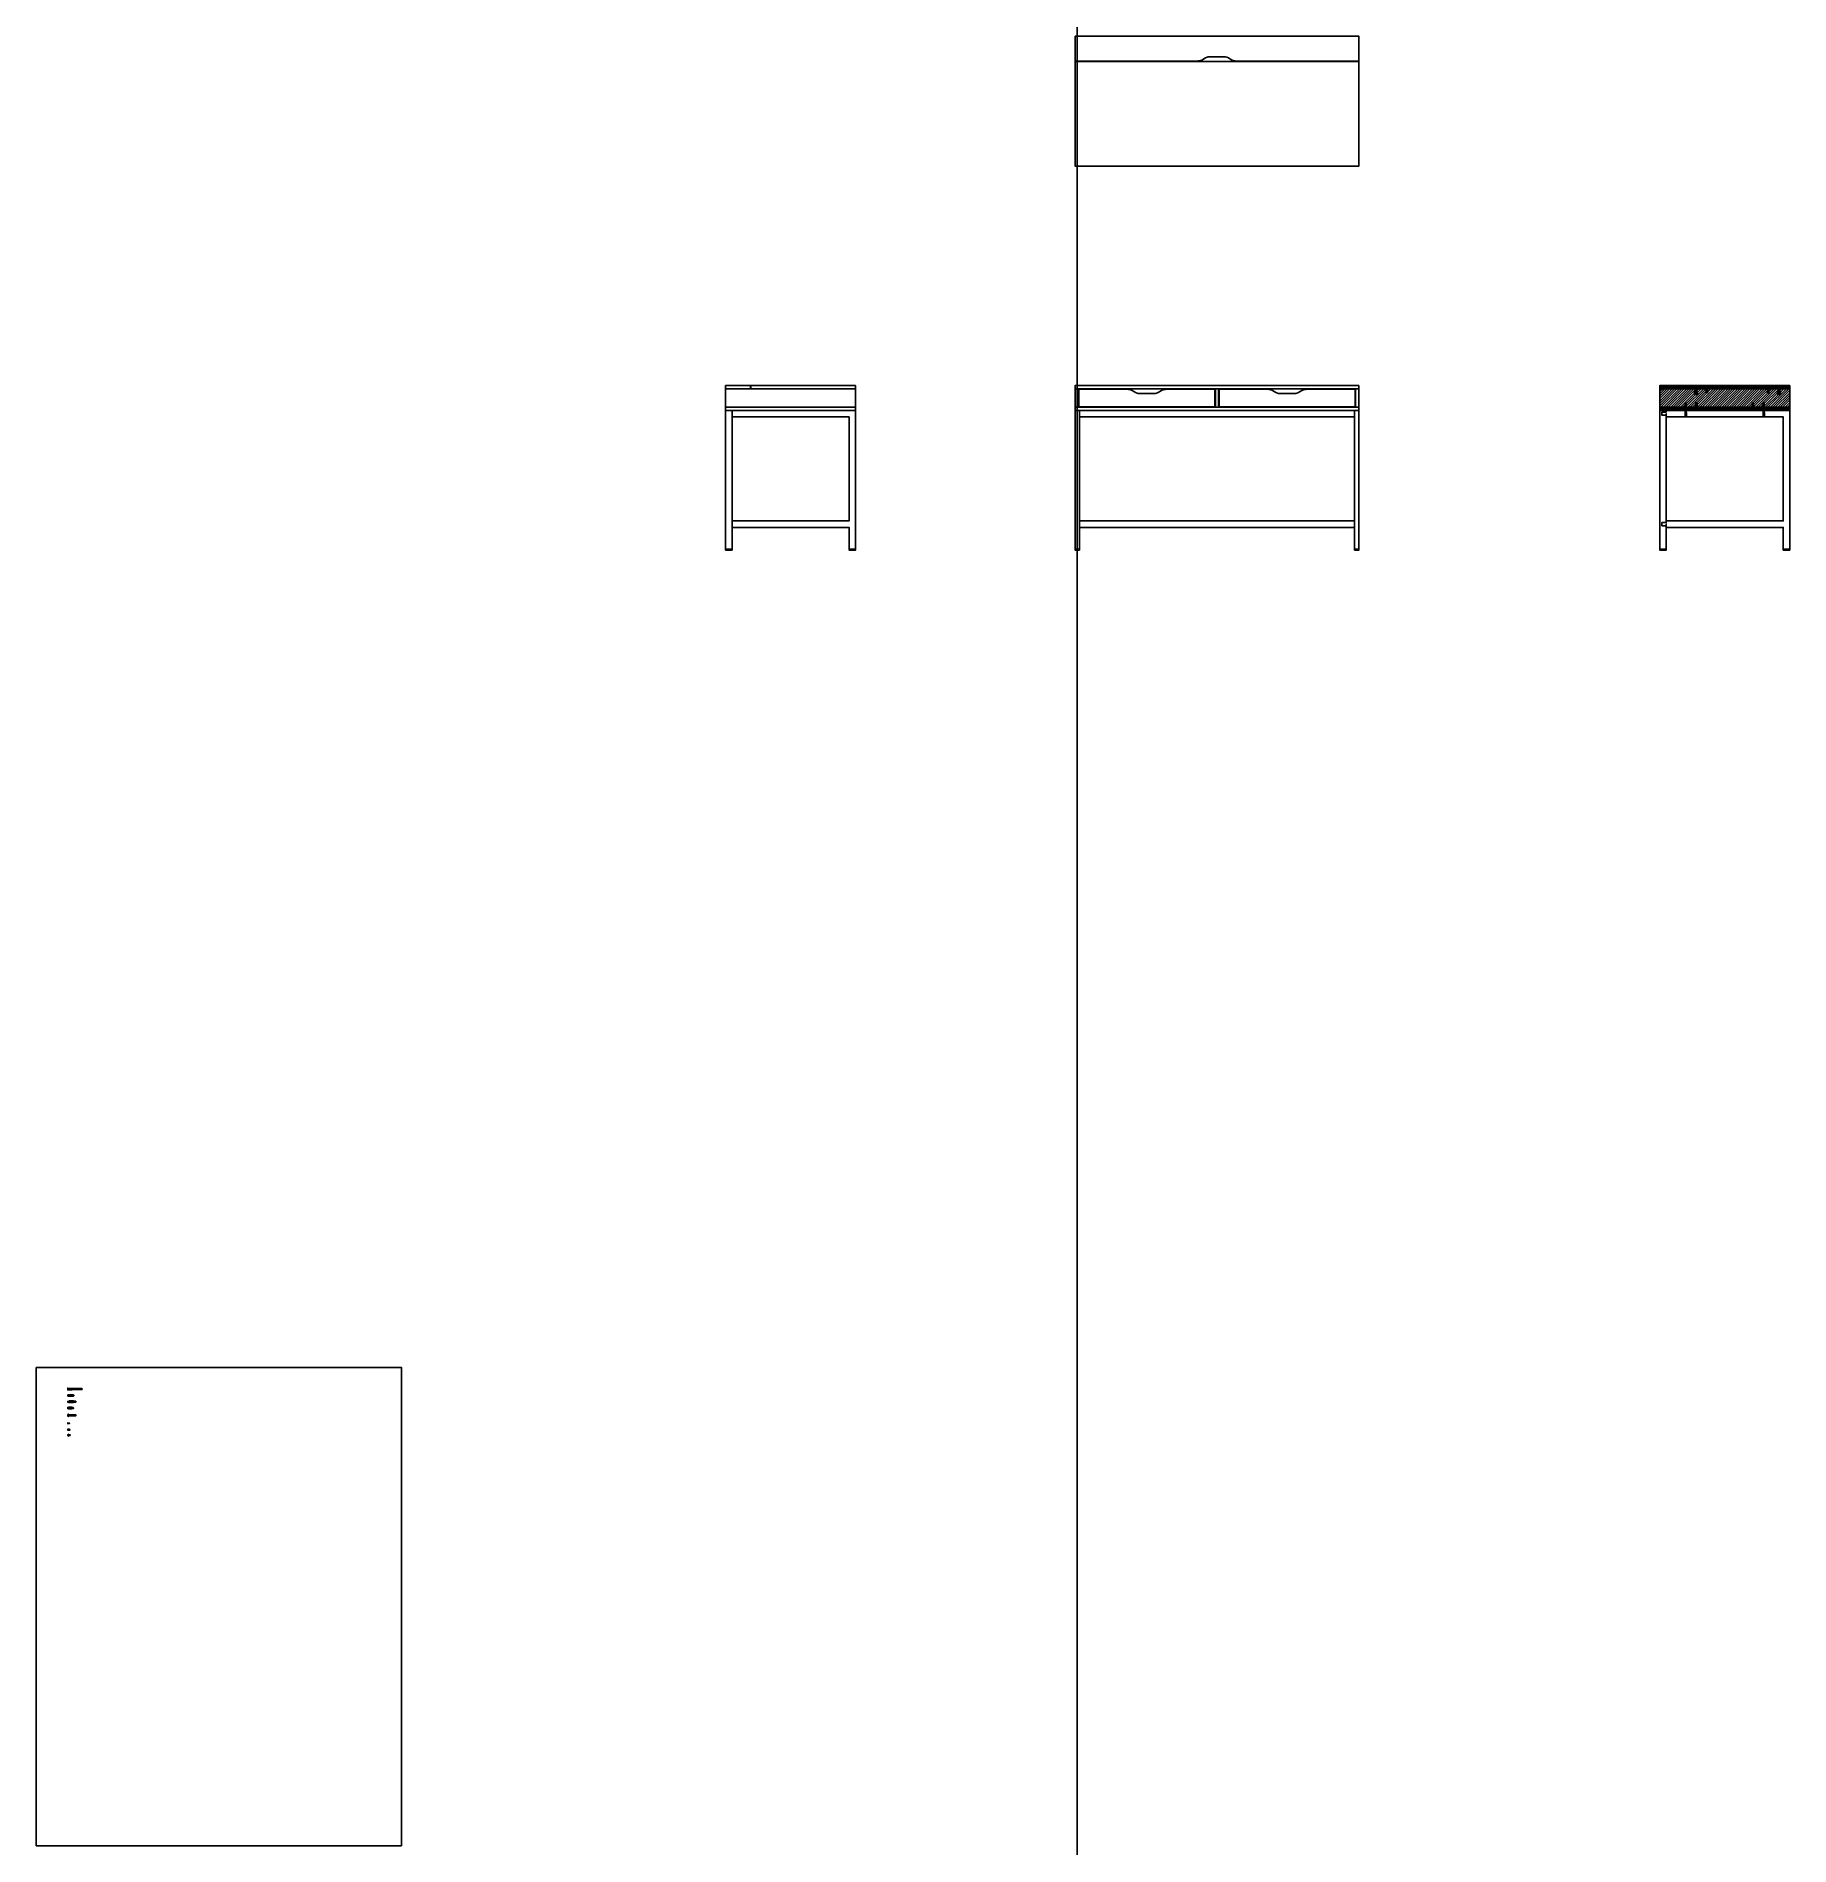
# Model space of a CAD drawing. Header units: millimetres. Extents: x 26 to 835, y 60 to 895.
import ezdxf

# ---------------------------------------------------------------- set-up
doc = ezdxf.new("R2010")
doc.units = ezdxf.units.MM
for name, color, linetype in [('campitura', 9, 'Continuous'), ('lc', 1, 'Continuous'), ('sezioni', 2, 'Continuous')]:
    doc.layers.add(name, color=color, linetype=linetype)

# ---------------------------------------------------------------- blocks, each defined once
blk = doc.blocks.new('*U6')
blk.add_lwpolyline([(0, 0), (0, 0.1), (0.05, 0), (0.12, -0.4), (0.12, -0.5), (0.07, -0.4), (0, 0)])
blk = doc.blocks.new('*U7')
at = {"color": 0, "linetype": 'ByBlock', "lineweight": -2, "transparency": 16777216}
for p in [(42.38, 270.66), (42.6, 270.66), (42.81, 270.66), (43.03, 270.66), (43.24, 270.66), (43.46, 270.66), (43.67, 270.66), (43.89, 270.66), (44.1, 270.66), (44.32, 270.66), (44.53, 270.66), (44.75, 270.66), (44.96, 270.66), (45.18, 270.66), (45.4, 270.66), (45.61, 270.66), (45.83, 270.66), (46.04, 270.66), (46.26, 270.66)]:
    blk.add_blockref('*U6', p, dxfattribs=at)
blk = doc.blocks.new('100218')
blk.add_line((40.23, 270.76), (40.23, 270.16))
for points in [[(42.45, 270.26), (42.38, 270.26, 0.198912), (42.31, 270.23), (42.25, 270.17, -0.198912), (42.21, 270.16), (40.24, 270.16, 0.284079), (40.23, 270.15), (40.15, 270, -0.791418), (40.13, 270), (40.13, 270.92, -0.791418), (40.15, 270.92), (40.23, 270.76, 0.284079), (40.24, 270.76), (42.22, 270.76)], [(42.22, 270.76, -0.19383), (42.25, 270.75), (42.31, 270.69, 0.19383), (42.38, 270.66)], [(46.31, 270.66), (46.69, 270.66, -0.414214), (46.74, 270.61), (46.74, 270.31, -0.414214), (46.69, 270.26), (46.38, 270.26)]]:
    blk.add_lwpolyline(points, format="xyb")
for points in [[(42.43, 270.66), (42.6, 270.66)], [(42.67, 270.26), (42.5, 270.26)], [(42.65, 270.66), (42.81, 270.66)], [(42.88, 270.26), (42.72, 270.26)], [(42.86, 270.66), (43.03, 270.66)], [(43.1, 270.26), (42.93, 270.26)], [(43.08, 270.66), (43.24, 270.66)], [(43.31, 270.26), (43.15, 270.26)], [(43.29, 270.66), (43.46, 270.66)], [(43.53, 270.26), (43.36, 270.26)], [(43.51, 270.66), (43.67, 270.66)], [(43.74, 270.26), (43.58, 270.26)], [(43.72, 270.66), (43.89, 270.66)], [(43.96, 270.26), (43.79, 270.26)], [(43.94, 270.66), (44.1, 270.66)], [(44.17, 270.26), (44.01, 270.26)], [(44.15, 270.66), (44.32, 270.66)], [(44.39, 270.26), (44.22, 270.26)], [(44.37, 270.66), (44.53, 270.66)], [(44.6, 270.26), (44.44, 270.26)], [(44.58, 270.66), (45.18, 270.66)], [(44.82, 270.26), (44.66, 270.26)], [(45.04, 270.26), (44.87, 270.26)], [(45.25, 270.26), (45.09, 270.26)], [(45.23, 270.66), (45.4, 270.66)], [(45.47, 270.26), (45.3, 270.26)], [(45.45, 270.66), (45.61, 270.66)], [(45.68, 270.26), (45.52, 270.26)], [(45.66, 270.66), (46.04, 270.66)], [(45.9, 270.26), (45.73, 270.26)], [(46.11, 270.26), (45.95, 270.26)], [(46.09, 270.66), (46.26, 270.66)], [(46.33, 270.26), (46.16, 270.26)]]:
    blk.add_lwpolyline(points)
blk.add_blockref('*U7', (0, 0))
blk = doc.blocks.new('101345')
for p, q in [((40.13, 267.36), (40.13, 267.63)), ((40.14, 267.66), (40.21, 267.78)), ((40.24, 267.8), (40.24, 267.2)), ((40.26, 267.8), (42.8, 267.8)), ((40.33, 267.7), (42.73, 267.7)), ((40.33, 267.6), (42.73, 267.6)), ((40.33, 267.5), (42.73, 267.5)), ((40.33, 267.4), (42.73, 267.4)), ((42.82, 267.8), (42.82, 267.2)), ((42.92, 267.66), (42.84, 267.78)), ((42.93, 267.36), (42.93, 267.63)), ((40.14, 267.34), (40.21, 267.22)), ((42.8, 267.2), (40.26, 267.2)), ((40.33, 267.3), (42.73, 267.3)), ((42.92, 267.34), (42.84, 267.22))]:
    blk.add_line(p, q)
for centre, start, end in [((40.18, 267.63), 146.30993, 180), ((40.18, 267.36), 180, 213.69007), ((40.26, 267.75), 90, 146.30993), ((42.8, 267.75), 33.69007, 90), ((42.88, 267.63), 0, 33.69007), ((42.88, 267.36), 326.30993, 0), ((40.26, 267.25), 213.69007, 270), ((42.8, 267.25), 270, 326.30993)]:
    blk.add_arc(centre, 0.05, start, end)
blk = doc.blocks.new('*U10')
blk.add_lwpolyline([(0, 0), (0, 0.1), (0.05, 0), (0.12, -0.4), (0.12, -0.5), (0.07, -0.4), (0, 0)])
blk = doc.blocks.new('*U11')
at = {"color": 0, "linetype": 'ByBlock', "lineweight": -2, "transparency": 16777216}
for p in [(42.38, 270.66), (42.55, 270.66), (42.71, 270.66), (42.88, 270.66), (43.04, 270.66)]:
    blk.add_blockref('*U10', p, dxfattribs=at)
blk = doc.blocks.new('118331')
for p, q in [((40.13, 264.93), (40.13, 264.33)), ((40.13, 264.93), (40.33, 264.93)), ((40.13, 264.33), (40.33, 264.33)), ((40.33, 264.93), (40.33, 264.33)), ((40.73, 264.8), (40.33, 264.8)), ((40.73, 264.45), (40.33, 264.45)), ((40.73, 264.98), (40.73, 264.28)), ((40.73, 264.98), (42.83, 264.98)), ((40.73, 264.8), (40.73, 264.45)), ((42.83, 264.28), (40.73, 264.28)), ((40.83, 264.98), (40.83, 264.68)), ((40.83, 264.93), (42.78, 264.93)), ((40.83, 264.68), (42.78, 264.68)), ((40.83, 264.58), (40.83, 264.28)), ((40.83, 264.58), (42.78, 264.58)), ((40.83, 264.33), (42.78, 264.33)), ((42.78, 264.98), (42.78, 264.68)), ((42.78, 264.58), (42.78, 264.28)), ((42.83, 264.98), (42.83, 264.28)), ((42.83, 264.83), (42.93, 264.83)), ((43, 264.43), (42.83, 264.43)), ((42.98, 264.83), (43.1, 264.83)), ((43.17, 264.43), (43.05, 264.43)), ((43.15, 264.83), (43.26, 264.83)), ((43.33, 264.43), (43.22, 264.43)), ((43.31, 264.83), (43.43, 264.83)), ((43.5, 264.43), (43.38, 264.43)), ((43.48, 264.83), (43.59, 264.83)), ((43.67, 264.43), (43.55, 264.43)), ((43.64, 264.83), (43.78, 264.83)), ((43.78, 264.43), (43.72, 264.43)), ((43.83, 264.78), (43.83, 264.48))]:
    blk.add_line(p, q)
for centre, start, end in [((43.78, 264.78), 360, 90), ((43.78, 264.48), 270, 0)]:
    blk.add_arc(centre, 0.05, start, end)
blk.add_blockref('*U11', (0.55, -5.83))
blk = doc.blocks.new('*U13')
blk.add_lwpolyline([(0, 0), (0, 0.1), (0.05, 0), (0.12, -0.4), (0.12, -0.5), (0.07, -0.4), (0, 0)])
blk = doc.blocks.new('*U14')
at = {"color": 0, "linetype": 'ByBlock', "lineweight": -2, "transparency": 16777216}
for p in [(42.38, 270.66), (42.51, 270.66), (42.64, 270.66), (42.78, 270.66)]:
    blk.add_blockref('*U13', p, dxfattribs=at)
blk = doc.blocks.new('100481')
for p, q in [((40.13, 262.05), (40.13, 261.35)), ((40.13, 262.05), (40.33, 262.05)), ((40.13, 261.35), (40.33, 261.35)), ((40.33, 262.05), (40.33, 261.35)), ((40.63, 261.88), (40.33, 261.88)), ((40.63, 261.53), (40.33, 261.53)), ((40.63, 262.05), (40.63, 261.35)), ((40.63, 262.05), (42.03, 262.05)), ((40.63, 261.88), (40.63, 261.53)), ((42.03, 261.35), (40.63, 261.35)), ((42.03, 262.05), (42.03, 261.35)), ((42.03, 261.9), (42.09, 261.9)), ((42.16, 261.5), (42.03, 261.5)), ((42.14, 261.9), (42.22, 261.9)), ((42.29, 261.5), (42.21, 261.5)), ((42.27, 261.9), (42.35, 261.9)), ((42.43, 261.5), (42.34, 261.5)), ((42.4, 261.9), (42.49, 261.9)), ((42.56, 261.5), (42.48, 261.5)), ((42.54, 261.9), (42.68, 261.9)), ((42.68, 261.5), (42.61, 261.5)), ((42.73, 261.85), (42.73, 261.55))]:
    blk.add_line(p, q)
for centre, start, end in [((42.68, 261.85), 360, 90), ((42.68, 261.55), 270, 0)]:
    blk.add_arc(centre, 0.05, start, end)
blk.add_blockref('*U14', (-0.29, -8.76))
blk = doc.blocks.new('*U19')
for points in [[(0.1, 0.05), (0.1, -0.2)], [(0.12, -0.2), (0.12, 0.05), (0.1, 0.05)], [(0.1, -0.3), (0.1, -0.55), (0.12, -0.55), (0.12, -0.3)]]:
    blk.add_lwpolyline(points)
blk = doc.blocks.new('*U20')
at = {"color": 0, "linetype": 'ByBlock', "lineweight": -2, "transparency": 16777216}
for p in [(41.43, 258.59), (41.61, 258.59), (41.8, 258.59), (41.99, 258.59), (42.17, 258.59), (42.36, 258.59), (42.54, 258.59), (42.73, 258.59), (42.91, 258.59), (43.1, 258.59), (43.28, 258.59), (43.47, 258.59), (43.65, 258.59)]:
    blk.add_blockref('*U19', p, dxfattribs=at)
blk = doc.blocks.new('110519')
for p, q in [((40.43, 258.92), (40.43, 257.76)), ((40.43, 258.64), (41.38, 258.64)), ((41.38, 258.04), (40.43, 258.04)), ((41.43, 258.59), (41.43, 258.09)), ((41.43, 258.59), (41.53, 258.59)), ((41.43, 258.39), (43.76, 258.39)), ((41.43, 258.34), (43.75, 258.34)), ((41.43, 258.29), (43.76, 258.29)), ((41.53, 258.09), (41.43, 258.09)), ((41.55, 258.59), (41.72, 258.58)), ((41.72, 258.1), (41.55, 258.09)), ((41.74, 258.58), (41.9, 258.58)), ((41.9, 258.1), (41.74, 258.1)), ((41.92, 258.58), (42.09, 258.58)), ((42.09, 258.1), (41.92, 258.1)), ((42.11, 258.58), (42.27, 258.57)), ((42.27, 258.11), (42.11, 258.1)), ((42.29, 258.57), (42.46, 258.57)), ((42.46, 258.11), (42.29, 258.11)), ((42.48, 258.57), (42.65, 258.56)), ((42.65, 258.12), (42.48, 258.11)), ((42.67, 258.56), (42.83, 258.56)), ((42.83, 258.12), (42.67, 258.12)), ((42.85, 258.56), (43.02, 258.56)), ((43.02, 258.12), (42.85, 258.12)), ((43.04, 258.56), (43.2, 258.55)), ((43.2, 258.13), (43.04, 258.12)), ((43.22, 258.55), (43.39, 258.55)), ((43.39, 258.13), (43.22, 258.13)), ((43.41, 258.55), (43.57, 258.54)), ((43.57, 258.14), (43.41, 258.13)), ((43.59, 258.54), (43.76, 258.54)), ((43.76, 258.14), (43.59, 258.14)), ((43.76, 258.35), (43.78, 258.39)), ((43.76, 258.33), (43.78, 258.29)), ((43.78, 258.54), (43.79, 258.54)), ((43.79, 258.14), (43.78, 258.14))]:
    blk.add_line(p, q)
for centre, radius, start, end in [((40.88, 258.34), 0.75, 128.43465, 231.56535), ((40.42, 258.92), 0.01, 0, 128.43465), ((40.42, 257.76), 0.01, 231.56535, 0), ((41.38, 258.59), 0.05, 0, 90), ((41.38, 258.09), 0.05, 270, 0), ((43.74, 258.38), 0.0425, 283.09509, 304.29611), ((43.74, 258.3), 0.0425, 55.70389, 76.90491), ((43.79, 258.44), 0.1, 41.81031, 90), ((43.79, 258.24), 0.1, 270, 318.18969), ((43.68, 258.34), 0.25, 318.18969, 41.81031)]:
    blk.add_arc(centre, radius, start, end)
blk.add_blockref('*U20', (0, 0))
blk = doc.blocks.new('*U29')
blk.add_lwpolyline([(0.1, -0.2), (0.06, 0), (0.04, 0.05), (0.03, 0), (0.06, -0.2), (0.09, -0.25), (0.1, -0.2)])
blk = doc.blocks.new('*U30')
at = {"color": 0, "linetype": 'ByBlock', "lineweight": -2, "transparency": 16777216}
for p in [(40.3, 254.75), (40.39, 254.75), (40.48, 254.75), (40.57, 254.75), (40.66, 254.75), (40.75, 254.75)]:
    blk.add_blockref('*U29', p, dxfattribs=at)
blk = doc.blocks.new('109534')
for p, q in [((40.13, 255), (40.13, 254.3)), ((40.13, 255), (40.21, 254.82)), ((40.21, 254.49), (40.13, 254.3)), ((40.3, 254.75), (40.33, 254.75)), ((40.3, 254.55), (40.36, 254.55)), ((40.36, 254.75), (40.42, 254.75)), ((40.4, 254.55), (40.45, 254.55)), ((40.45, 254.75), (40.51, 254.75)), ((40.49, 254.55), (40.54, 254.55)), ((40.54, 254.75), (40.6, 254.75)), ((40.58, 254.55), (40.63, 254.55)), ((40.63, 254.75), (40.68, 254.75)), ((40.67, 254.55), (40.72, 254.55)), ((40.72, 254.75), (40.77, 254.75)), ((40.76, 254.55), (40.79, 254.55)), ((40.88, 254.79), (40.87, 254.74)), ((40.87, 254.74), (40.9, 254.57)), ((40.9, 254.73), (40.88, 254.79)), ((40.9, 254.57), (40.88, 254.57)), ((41.14, 254.65), (40.9, 254.73)), ((40.93, 254.59), (40.9, 254.73)), ((40.9, 254.57), (40.92, 254.52)), ((40.92, 254.52), (40.93, 254.59)), ((41.14, 254.65), (40.93, 254.59))]:
    blk.add_line(p, q)
for centre, radius, start, end in [((40.3, 254.85), 0.1, 203.01197, 270), ((40.3, 254.45), 0.1, 90, 156.98803), ((40.79, 254.85), 0.3, 270, 274.35427), ((40.79, 254.45), 0.3, 74.85457, 85.75714), ((40.79, 254.85), 0.3, 280.91354, 288.43495)]:
    blk.add_arc(centre, radius, start, end)
blk.add_blockref('*U30', (0, 0))
blk = doc.blocks.new('*U50')
blk.add_lwpolyline([(0, 0), (0, 0.1), (0.05, 0), (0.12, -0.4), (0.12, -0.5), (0.07, -0.4), (0, 0)])
blk = doc.blocks.new('*U51')
at = {"color": 0, "linetype": 'ByBlock', "lineweight": -2, "transparency": 16777216}
for p in [(42.38, 270.66), (42.56, 270.66), (42.73, 270.66), (42.91, 270.66)]:
    blk.add_blockref('*U50', p, dxfattribs=at)
blk = doc.blocks.new('110853')
for p, q in [((40.13, 252.04), (40.13, 251.34)), ((40.13, 252.04), (40.25, 251.93)), ((40.25, 251.44), (40.13, 251.34)), ((40.41, 251.49), (40.38, 251.49)), ((40.52, 251.89), (40.39, 251.89)), ((40.59, 251.49), (40.46, 251.49)), ((40.69, 251.89), (40.57, 251.89)), ((40.77, 251.49), (40.64, 251.49)), ((40.87, 251.89), (40.74, 251.89)), ((40.94, 251.49), (40.82, 251.49)), ((40.98, 251.89), (40.92, 251.89)), ((41.03, 251.84), (41.03, 251.54))]:
    blk.add_line(p, q)
for centre, radius, start, end in [((40.38, 252.09), 0.2, 230.24315, 257.66039), ((40.38, 251.29), 0.2, 90, 129.75685), ((40.98, 251.84), 0.05, 360, 90), ((40.98, 251.54), 0.05, 285.89266, 0)]:
    blk.add_arc(centre, radius, start, end)
blk.add_blockref('*U51', (-2.04, -18.77))
blk = doc.blocks.new('105021')
for p, q in [((40.46, 249.33), (40.43, 249.36)), ((40.43, 249.02), (40.47, 248.98)), ((40.48, 249.38), (40.46, 249.33)), ((40.49, 249.03), (40.46, 249.33)), ((40.47, 248.98), (40.49, 249.03)), ((40.53, 249.33), (40.48, 249.38)), ((40.49, 249.03), (40.54, 248.98)), ((40.55, 249.38), (40.53, 249.33)), ((40.56, 249.03), (40.53, 249.33)), ((40.54, 248.98), (40.56, 249.03)), ((40.6, 249.33), (40.55, 249.38)), ((40.56, 249.03), (40.61, 248.98)), ((40.62, 249.38), (40.6, 249.33)), ((40.63, 249.03), (40.6, 249.33)), ((40.61, 248.98), (40.63, 249.03)), ((40.67, 249.33), (40.62, 249.38)), ((40.63, 249.03), (40.68, 248.98)), ((40.69, 249.38), (40.67, 249.33)), ((40.7, 249.03), (40.67, 249.33)), ((40.68, 248.98), (40.7, 249.03)), ((40.74, 249.33), (40.69, 249.38)), ((40.7, 249.03), (40.75, 248.98)), ((40.76, 249.38), (40.74, 249.33)), ((40.77, 249.03), (40.74, 249.33)), ((40.75, 248.98), (40.77, 249.03)), ((40.81, 249.33), (40.76, 249.38)), ((40.77, 249.03), (40.82, 248.98)), ((40.83, 249.38), (40.81, 249.33)), ((40.84, 249.03), (40.81, 249.33)), ((40.82, 248.98), (40.84, 249.03)), ((40.88, 249.33), (40.83, 249.38)), ((40.84, 249.03), (40.89, 248.98)), ((40.9, 249.38), (40.88, 249.33)), ((40.91, 249.03), (40.88, 249.33)), ((40.89, 248.98), (40.91, 249.03)), ((40.95, 249.33), (40.9, 249.38)), ((40.91, 249.03), (40.96, 248.98)), ((40.97, 249.38), (40.95, 249.33)), ((40.98, 249.03), (40.95, 249.33)), ((40.96, 248.98), (40.98, 249.03)), ((41.02, 249.33), (40.97, 249.38)), ((40.98, 249.03), (41.03, 248.98)), ((41.04, 249.38), (41.02, 249.33)), ((41.05, 249.03), (41.02, 249.33)), ((41.03, 248.98), (41.05, 249.03)), ((41.09, 249.33), (41.04, 249.38)), ((41.05, 249.03), (41.1, 248.98)), ((41.11, 249.38), (41.09, 249.33)), ((41.12, 249.03), (41.09, 249.33)), ((41.1, 248.98), (41.12, 249.03)), ((41.16, 249.33), (41.11, 249.38)), ((41.12, 249.03), (41.17, 248.98)), ((41.18, 249.38), (41.16, 249.33)), ((41.19, 249.03), (41.16, 249.33)), ((41.17, 248.98), (41.19, 249.03)), ((41.23, 249.33), (41.18, 249.38)), ((41.19, 249.03), (41.24, 248.98)), ((41.25, 249.38), (41.23, 249.33)), ((41.26, 249.03), (41.23, 249.33)), ((41.24, 248.98), (41.26, 249.03)), ((41.3, 249.33), (41.25, 249.38)), ((41.26, 249.03), (41.31, 248.98)), ((41.33, 249.03), (41.3, 249.33)), ((41.31, 249.33), (41.3, 249.33)), ((41.31, 248.98), (41.33, 249.03)), ((41.33, 249.03), (41.33, 249.31))]:
    blk.add_line(p, q)
blk.add_lwpolyline([(40.33, 248.75), (40.33, 249.61, -0.414214), (40.35, 249.63), (40.41, 249.63, -0.414214), (40.43, 249.61), (40.43, 248.75, -0.414214), (40.41, 248.73), (40.35, 248.73, -0.414214)], format="xyb", close=True)
for centre, radius, start, end in [((40.54, 249.18), 0.406, 120.51024, 239.48976), ((41.31, 249.31), 0.02, 0, 90)]:
    blk.add_arc(centre, radius, start, end)

msp = doc.modelspace()

# ---------------------------------------------------------------- hatches: boundary and pattern name
at = {"layer": 'campitura'}
h = msp.add_hatch(dxfattribs=at)
h.set_pattern_fill('ANSI31', color=256, scale=0.15)
h.paths.add_polyline_path([(834.88, 723.78), (823.13, 723.78), (823.08, 723.76), (823.08, 723.59), (823.18, 723.59), (823.08, 723.54), (823.08, 723.38), (823.18, 723.37), (823.08, 723.33), (823.08, 723.16), (823.18, 723.16), (823.08, 723.11), (823.08, 722.95), (823.18, 722.94), (823.08, 722.9), (823.08, 722.73), (823.18, 722.73), (823.08, 722.68), (823.08, 722.52), (823.18, 722.51), (823.08, 722.47), (823.08, 722.3), (823.18, 722.3), (823.14, 722.28), (834.88, 722.28)])
h.paths.add_polyline_path([(822.68, 722.82), (822.58, 722.83), (822.68, 722.87), (822.68, 723.04), (822.58, 723.04), (822.68, 723.09), (822.68, 723.26), (822.58, 723.26), (822.68, 723.31), (822.68, 723.47), (822.58, 723.47), (822.68, 723.52), (822.68, 723.69), (822.58, 723.69), (822.68, 723.74), (822.68, 723.78), (818.18, 723.78), (818.18, 723.03), (818.03, 722.93), (817.73, 722.93), (817.56, 723.04), (817.58, 723.04), (817.58, 723.78), (792.18, 723.78), (792.18, 723.03), (792.03, 722.93), (791.73, 722.93), (791.56, 723.04), (791.58, 723.04), (791.58, 723.78), (787.13, 723.78), (787.08, 723.76), (787.08, 723.59), (787.18, 723.59), (787.08, 723.54), (787.08, 723.38), (787.18, 723.37), (787.08, 723.33), (787.08, 723.16), (787.18, 723.16), (787.08, 723.11), (787.08, 722.95), (787.18, 722.94), (787.08, 722.9), (787.08, 722.73), (787.18, 722.73), (787.08, 722.68), (787.08, 722.52), (787.18, 722.51), (787.08, 722.47), (787.08, 722.3), (787.18, 722.3), (787.14, 722.28), (822.68, 722.28), (822.68, 722.39), (822.58, 722.4), (822.68, 722.44), (822.68, 722.61), (822.58, 722.61), (822.68, 722.66)])
h.paths.add_polyline_path([(786.68, 723.04), (786.58, 723.04), (786.68, 723.09), (786.68, 723.26), (786.58, 723.26), (786.68, 723.31), (786.68, 723.47), (786.58, 723.47), (786.68, 723.52), (786.68, 723.69), (786.58, 723.69), (786.68, 723.74), (786.68, 723.78), (774.88, 723.78), (774.88, 722.28), (786.68, 722.28), (786.68, 722.39), (786.58, 722.4), (786.68, 722.44), (786.68, 722.61), (786.58, 722.61), (786.68, 722.66), (786.68, 722.82), (786.58, 722.83), (786.68, 722.87)])
h.paths.add_polyline_path([(834.88, 733.78), (786.58, 733.78), (786.58, 732.28), (791.23, 732.28), (791.38, 732.28), (791.38, 732.34), (791.28, 732.34), (791.38, 732.39), (791.38, 732.47), (791.28, 732.48), (791.38, 732.53), (791.38, 732.61), (791.28, 732.61), (791.38, 732.66), (791.38, 732.74), (791.28, 732.74), (791.38, 732.79), (791.38, 732.93, -0.414214), (791.43, 732.98), (791.73, 732.98, -0.414214), (791.78, 732.93), (791.78, 732.86), (791.88, 732.86), (791.78, 732.81), (791.78, 732.73), (791.88, 732.73), (791.78, 732.68), (791.78, 732.6), (791.88, 732.59), (791.78, 732.55), (791.78, 732.46), (791.88, 732.46), (791.78, 732.41), (791.78, 732.28), (791.93, 732.28), (796.28, 732.28), (796.28, 733.06), (796.43, 733.16), (796.73, 733.16), (796.89, 733.05), (796.88, 733.05), (796.88, 732.28), (824.58, 732.28), (824.58, 733.07), (824.73, 733.17), (825.03, 733.17), (825.19, 733.06), (825.18, 733.06), (825.18, 732.28), (829.53, 732.28), (829.68, 732.28), (829.68, 732.34), (829.58, 732.34), (829.68, 732.39), (829.68, 732.47), (829.58, 732.48), (829.68, 732.53), (829.68, 732.61), (829.58, 732.61), (829.68, 732.66), (829.68, 732.74), (829.58, 732.74), (829.68, 732.79), (829.68, 732.93, -0.414214), (829.73, 732.98), (830.03, 732.98, -0.414214), (830.08, 732.93), (830.08, 732.86), (830.18, 732.86), (830.08, 732.81), (830.08, 732.73), (830.18, 732.73), (830.08, 732.68), (830.08, 732.6), (830.18, 732.59), (830.08, 732.55), (830.08, 732.46), (830.18, 732.46), (830.08, 732.41), (830.08, 732.28), (830.23, 732.28), (834.88, 732.28)])
h.paths.add_polyline_path([(786.38, 733.78), (774.88, 733.78), (774.88, 732.28), (786.38, 732.28)])
h = msp.add_hatch(dxfattribs=at)
h.set_pattern_fill('ANSI31', color=256, scale=0.25)
h.paths.add_polyline_path([(834.88, 732.28), (830.23, 732.28), (830.23, 731.05, -4.038071), (829.53, 731.05), (829.53, 732.28), (825.18, 732.28), (825.18, 730.48), (825.17, 730.48, -0.171168), (825.15, 730.46), (825.03, 730.37), (824.73, 730.37), (824.6, 730.46, -0.250765), (824.58, 730.5), (824.58, 732.28), (796.88, 732.28), (796.88, 730.48), (796.87, 730.48, -0.171168), (796.85, 730.45), (796.73, 730.36), (796.43, 730.36), (796.3, 730.45, -0.250765), (796.28, 730.49), (796.28, 732.28), (791.93, 732.28), (791.93, 731.05, -4.038071), (791.23, 731.05), (791.23, 732.28), (774.88, 732.28), (774.88, 723.78), (786.68, 723.78), (786.68, 723.9), (786.58, 723.9), (786.68, 723.95), (786.68, 724.12), (786.58, 724.12), (786.68, 724.17), (786.68, 724.33), (786.58, 724.33), (786.68, 724.38), (786.68, 724.55), (786.58, 724.55), (786.68, 724.6), (786.68, 724.76), (786.58, 724.76), (786.68, 724.81), (786.68, 724.98), (786.58, 724.98), (786.68, 725.03), (786.68, 725.19), (786.58, 725.2), (786.68, 725.24), (786.68, 725.41), (786.58, 725.41), (786.68, 725.46), (786.68, 725.84, -0.414214), (786.73, 725.89), (787.03, 725.89, -0.414214), (787.08, 725.84), (787.08, 725.53), (787.18, 725.53), (787.08, 725.48), (787.08, 725.32), (787.18, 725.31), (787.08, 725.27), (787.08, 725.1), (787.18, 725.1), (787.08, 725.05), (787.08, 724.88), (787.18, 724.88), (787.08, 724.83), (787.08, 724.67), (787.18, 724.67), (787.08, 724.62), (787.08, 724.45), (787.18, 724.45), (787.08, 724.4), (787.08, 724.24), (787.18, 724.24), (787.08, 724.19), (787.08, 724.02), (787.18, 724.02), (787.08, 723.97), (787.08, 723.81), (787.18, 723.81), (787.13, 723.78), (791.58, 723.78), (791.58, 725.62), (791.58, 725.62, -0.171168), (791.6, 725.64), (791.73, 725.73), (792.03, 725.73), (792.15, 725.64, -0.250765), (792.18, 725.6), (792.18, 723.78), (817.58, 723.78), (817.58, 725.62), (817.58, 725.62, -0.171168), (817.6, 725.64), (817.73, 725.73), (818.03, 725.73), (818.15, 725.64, -0.250765), (818.18, 725.6), (818.18, 723.78), (822.68, 723.78), (822.68, 723.9), (822.58, 723.9), (822.68, 723.95), (822.68, 724.12), (822.58, 724.12), (822.68, 724.17), (822.68, 724.33), (822.58, 724.33), (822.68, 724.38), (822.68, 724.55), (822.58, 724.55), (822.68, 724.6), (822.68, 724.76), (822.58, 724.76), (822.68, 724.81), (822.68, 724.98), (822.58, 724.98), (822.68, 725.03), (822.68, 725.19), (822.58, 725.2), (822.68, 725.24), (822.68, 725.41), (822.58, 725.41), (822.68, 725.46), (822.68, 725.84, -0.414214), (822.73, 725.89), (823.03, 725.89, -0.414214), (823.08, 725.84), (823.08, 725.53), (823.18, 725.53), (823.08, 725.48), (823.08, 725.32), (823.18, 725.31), (823.08, 725.27), (823.08, 725.1), (823.18, 725.1), (823.08, 725.05), (823.08, 724.88), (823.18, 724.88), (823.08, 724.83), (823.08, 724.67), (823.18, 724.67), (823.08, 724.62), (823.08, 724.45), (823.18, 724.45), (823.08, 724.4), (823.08, 724.24), (823.18, 724.24), (823.08, 724.19), (823.08, 724.02), (823.18, 724.02), (823.08, 723.97), (823.08, 723.81), (823.18, 723.81), (823.13, 723.78), (834.88, 723.78)])

# ---------------------------------------------------------------- linework, layer by layer
for p, q in [((505.01, 883.56), (561.01, 883.56)), ((505.01, 883.36), (636.01, 883.36)), ((580.01, 883.56), (636.01, 883.56)), ((343.76, 732.28), (343.76, 723.78)), ((355.26, 733.78), (355.26, 732.28)), ((355.46, 733.78), (355.46, 732.28)), ((403.76, 732.28), (403.76, 723.78)), ((505.01, 732.28), (505.01, 723.78)), ((506.51, 732.28), (506.51, 723.78)), ((569.76, 732.28), (569.76, 723.78)), ((571.26, 732.28), (571.26, 723.78)), ((634.51, 732.28), (634.51, 723.78)), ((636.01, 732.28), (636.01, 723.78)), ((774.88, 732.28), (774.88, 723.78)), ((786.38, 733.78), (786.38, 732.28)), ((786.58, 733.78), (786.58, 732.28)), ((834.88, 732.28), (834.88, 723.78)), ((507.01, 719.28), (634.01, 719.28)), ((507.01, 671.28), (634.01, 671.28)), ((775.88, 669.03), (775.88, 670.53)), ((507.01, 668.28), (634.01, 668.28))]:
    msp.add_line(p, q)
for points in [[(505.01, 895.06), (636.01, 895.06), (636.01, 835.06), (505.01, 835.06), (505.01, 895.06)], [(403.76, 733.78), (403.76, 732.28), (343.76, 732.28), (343.76, 733.78), (355.26, 733.78)], [(355.46, 733.78), (403.76, 733.78)], [(791.23, 732.28), (774.88, 732.28), (774.88, 733.78), (786.38, 733.78)], [(786.58, 733.78), (834.88, 733.78)], [(796.28, 732.28), (791.93, 732.28)], [(824.58, 732.28), (796.88, 732.28)], [(829.53, 732.28), (825.18, 732.28)], [(834.88, 733.78), (834.88, 732.28), (830.23, 732.28)], [(403.76, 723.78), (403.76, 722.28), (343.76, 722.28), (343.76, 723.78), (403.76, 723.78)], [(343.76, 722.28), (343.76, 658.28), (346.76, 658.28), (346.76, 722.28)], [(403.76, 722.28), (403.76, 658.28), (400.76, 658.28), (400.76, 668.28), (346.76, 668.28), (346.76, 671.28), (400.76, 671.28), (400.76, 719.28), (346.76, 719.28), (346.76, 719.28)], [(505.01, 722.28), (505.01, 658.28), (507.01, 658.28), (507.01, 722.28)], [(634.01, 722.28), (634.01, 658.28), (636.01, 658.28), (636.01, 722.28)], [(834.88, 723.78), (834.88, 722.28), (774.88, 722.28), (774.88, 723.78), (791.58, 723.78)], [(774.88, 722.28), (774.88, 658.28), (777.88, 658.28), (777.88, 668.28)], [(834.88, 722.28), (834.88, 658.28), (831.88, 658.28), (831.88, 668.28), (777.88, 668.28), (777.88, 668.28), (777.88, 669.78), (777.68, 669.03), (775.88, 669.03)], [(786.42, 719.28), (777.88, 719.28), (777.88, 719.28), (777.88, 720.78), (777.68, 720.03), (775.88, 720.03), (775.88, 721.53), (777.88, 721.53), (777.88, 722.28)], [(775.88, 670.53), (777.88, 670.53), (777.88, 671.28), (831.88, 671.28), (831.88, 719.28), (823.33, 719.28)], [(777.88, 671.28), (777.88, 719.28)], [(822.42, 719.28), (787.33, 719.28)], [(792.18, 723.78), (817.58, 723.78)], [(818.18, 723.78), (834.88, 723.78)], [(343.76, 658.28), (343.76, 657.78), (346.76, 657.78), (346.76, 658.28)], [(400.76, 658.28), (400.76, 657.78), (403.76, 657.78), (403.76, 658.28)], [(505.01, 658.28), (505.01, 657.78), (507.01, 657.78), (507.01, 658.28)], [(634.01, 658.28), (634.01, 657.78), (636.01, 657.78), (636.01, 658.28)], [(774.88, 658.28), (774.88, 657.78), (777.88, 657.78), (777.88, 658.28)], [(831.88, 658.28), (831.88, 657.78), (834.88, 657.78), (834.88, 658.28)]]:
    msp.add_lwpolyline(points)
for points in [[(636.01, 733.78), (636.01, 732.28), (505.01, 732.28), (505.01, 733.78)], [(636.01, 722.28), (636.01, 723.78), (505.01, 723.78), (505.01, 722.28)]]:
    msp.add_lwpolyline(points, close=True)
for centre in [(791.58, 730.38), (829.88, 730.38)]:
    msp.add_arc(centre, 0.75, 117.81814, 62.18186)
for points, knots in [([(567.01, 885.56), (566.67, 885.51), (565.22, 885.27), (563.51, 883.71), (561.69, 883.6), (561.01, 883.56)], [1, 1, 1, 1, 2.022238, 5.374531, 7.395733, 7.395733, 7.395733, 7.395733]), ([(534.63, 730.08), (536.97, 730.08), (539.3, 730.08), (541.63, 730.08), (541.97, 730.14), (543.42, 730.38), (545.13, 731.93), (546.95, 732.04), (547.63, 732.08), (554.94, 732.08), (562.25, 732.08), (569.56, 732.08), (569.56, 729.38), (569.56, 726.68), (569.56, 723.98), (548.61, 723.98), (527.66, 723.98), (506.71, 723.98), (506.71, 726.68), (506.71, 729.38), (506.71, 732.08), (514.02, 732.08), (521.32, 732.08), (528.63, 732.08)], [0, 0, 0, 0, 1, 1, 1, 2.022238, 5.374531, 7.395733, 7.395733, 7.395733, 8.395733, 8.395733, 8.395733, 9.395733, 9.395733, 9.395733, 10.395733, 10.395733, 10.395733, 11.395733, 11.395733, 11.395733, 12.395733, 12.395733, 12.395733, 12.395733]), ([(599.38, 730.08), (601.72, 730.08), (604.05, 730.08), (606.38, 730.08), (606.72, 730.14), (608.17, 730.38), (609.88, 731.93), (611.7, 732.04), (612.38, 732.08), (619.69, 732.08), (627, 732.08), (634.31, 732.08), (634.31, 729.38), (634.31, 726.68), (634.31, 723.98), (613.36, 723.98), (592.41, 723.98), (571.46, 723.98), (571.46, 726.68), (571.46, 729.38), (571.46, 732.08), (578.77, 732.08), (586.07, 732.08), (593.38, 732.08)], [0, 0, 0, 0, 1, 1, 1, 2.022238, 5.374531, 7.395733, 7.395733, 7.395733, 8.395733, 8.395733, 8.395733, 9.395733, 9.395733, 9.395733, 10.395733, 10.395733, 10.395733, 11.395733, 11.395733, 11.395733, 12.395733, 12.395733, 12.395733, 12.395733])]:
    msp.add_open_spline(points, degree=3, knots=knots)
msp.add_open_spline([(574.01, 885.56), (571.67, 885.56), (569.34, 885.56), (567.01, 885.56)], degree=3)
for points in [[(574.01, 885.56), (575.01, 885.35), (578.01, 883.86), (580.01, 883.56)], [(534.63, 730.08), (533.63, 730.29), (530.63, 731.79), (528.63, 732.08)], [(599.38, 730.08), (598.38, 730.29), (595.38, 731.79), (593.38, 732.08)]]:
    msp.add_spline(points, degree=3)
at = {"layer": 'lc'}
msp.add_lwpolyline([(25.59, 280.44), (194.16, 280.44), (194.16, 59.59), (25.59, 59.59), (25.59, 280.44)], dxfattribs=at)
at = {"layer": 'sezioni'}
msp.add_xline((506.01, 658.28), (0, 1), dxfattribs=at)

# ---------------------------------------------------------------- block references
for name, p, rotation in [('100481', (1053.28, 690.25), 90), ('101345', (529.08, 773.29), 270), ('101345', (557.38, 773.3), 270), ('100481', (1091.58, 690.25), 90), ('100218', (1057.34, 679.15), 90), ('101345', (524.38, 765.86), 270), ('101345', (550.38, 765.86), 270), ('100218', (1093.34, 679.15), 90)]:
    msp.add_blockref(name, p, dxfattribs=dict(rotation=rotation))
for name in ['100218', '101345', '118331', '100481', '110519', '109534', '110853', '105021']:
    msp.add_blockref(name, (0, 0))

doc.saveas('drawing.dxf')
